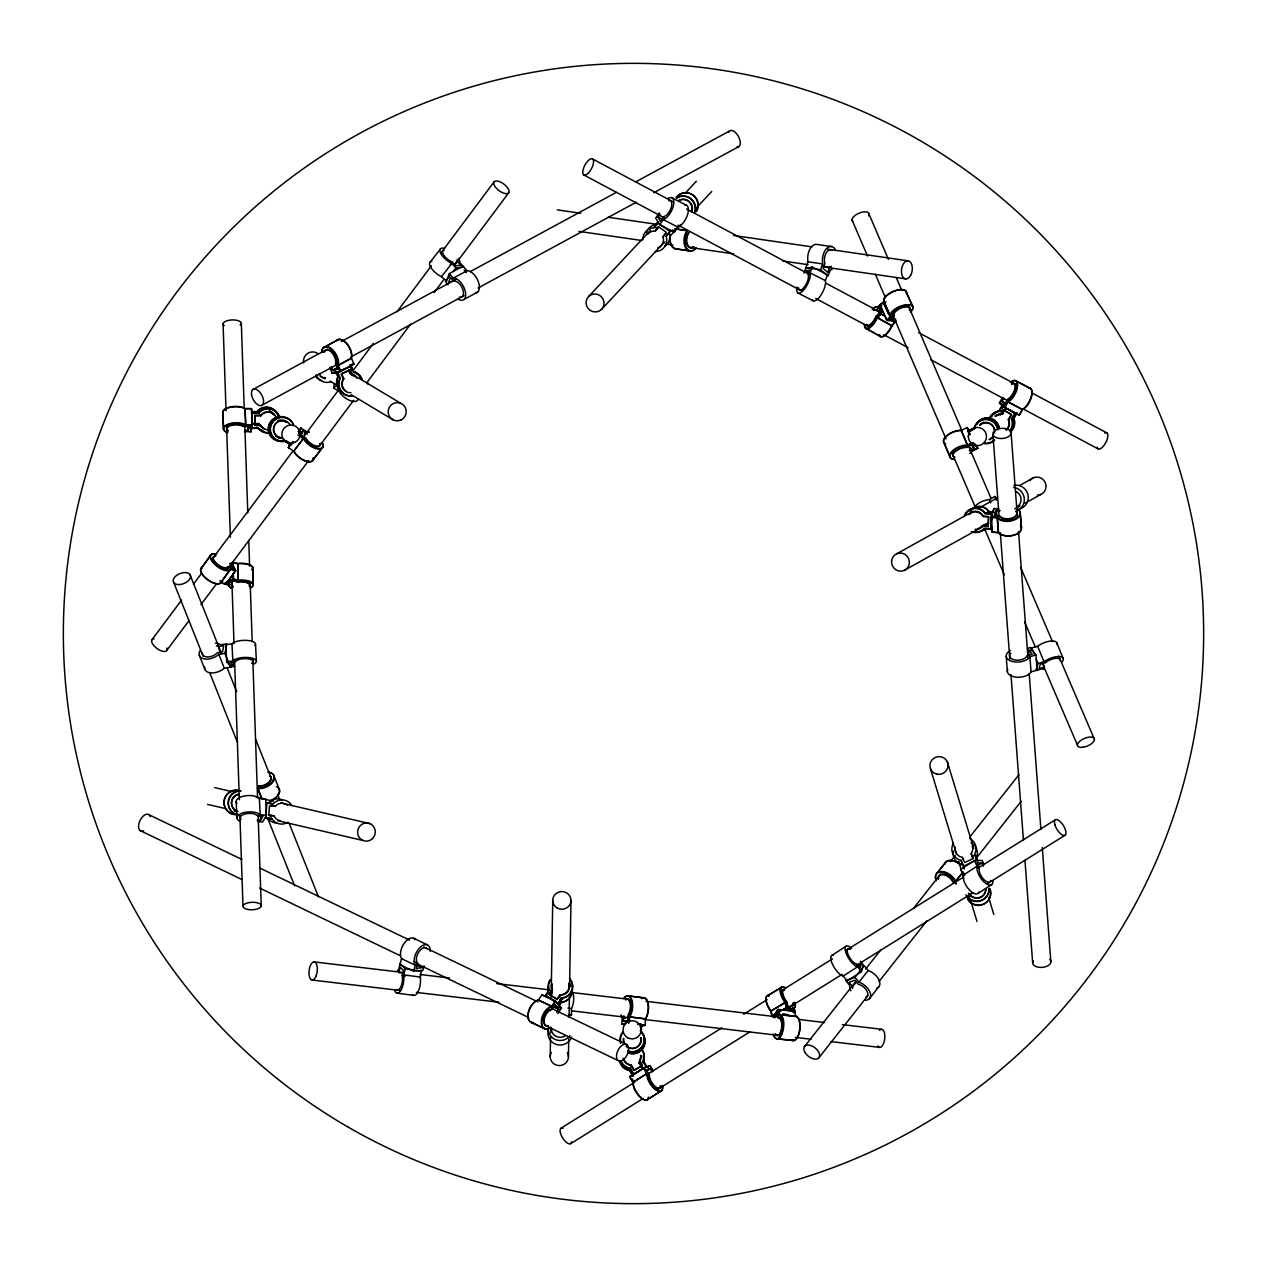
<?xml version="1.0" encoding="UTF-8"?>
<svg xmlns="http://www.w3.org/2000/svg" width="1267" height="1267" viewBox="0 0 1267 1267"><rect width="100%" height="100%" fill="white"/><g stroke="black" fill="none" stroke-linecap="round" stroke-linejoin="round"><path stroke-width="1.5" d="M231.972 581.569L231.972 584.974A8.837 3.278 0 0 0 233.492 586.985M252.133 569.722A12.147 4.514 0 0 0 249.932 565.13A12.147 4.514 0 0 0 237.974 563.704L231.734 562.754L235.583 570.942L225.732 584.103L225.178 582.883L232.859 579.257L232.875 574.553M232.875 568.931L232.875 562.215M250.343 587.936A12.147 4.514 0 0 0 251.024 582.709A12.147 4.514 0 0 0 237.958 580.745L237.974 563.704M252.925 585.386L252.925 568.345M268.271 432.633A12.147 12.084 -60.3 0 1 258.389 427.977L251.943 427.945L251.674 412.678M264.518 428.642A8.837 8.79 -60.3 0 1 260.321 424.936L254.857 424.904L254.952 415.338L260.828 415.37A8.837 8.79 -60.3 0 1 275.24 415.528M268.208 433.061A12.147 12.037 -40.5 0 1 258.357 428.42L251.895 428.389L251.705 412.947M545.222 996.369L548.769 989.986A12.147 11.767 0.9 0 1 550.274 979.534M550.211 1056.726L550.527 1036.929M550.591 1032.969L550.686 1027.046M551.161 997.351L552.729 900.409M551.731 984.016A8.837 8.568 0.9 0 0 552.064 989.369L551.984 993.866A8.837 8.568 0.9 0 1 551.383 991.285M557.844 1004.002L561.392 997.953A12.147 11.767 0.9 0 0 569.596 978.694M559.84 997.018L559.871 994.785A8.837 8.568 0.9 0 0 568.677 983.588M558.668 1006.394L561.313 1002.45L561.392 997.953M568.455 1056.741L568.74 1038.924M569.089 1017.163L569.406 997.382M569.564 987.484L570.974 900.425M879.536 306.899L879.393 313.646L876.146 316.75A8.837 3.611 -62 0 1 871.11 324.542A8.837 3.611 -62 0 1 866.755 324.748M864.506 324.78A12.147 4.957 -62 0 0 869.178 328.232A12.147 4.957 -62 0 0 877.239 317.827L881.072 314.153L881.309 303.557L877.461 307.216A12.147 4.957 -62 0 0 873.929 307.754M879.567 334.868A12.147 4.957 -62 0 0 884.999 335.454A12.147 4.957 -62 0 0 892.031 325.698L895.896 320.725L887.122 320.488L879.963 305.347L881.262 305.395M971.251 531.649A12.147 11.767 60.9 0 0 984.586 528.64L990.921 529.068L992.188 513.769M974.671 532.14A12.147 11.831 72.2 0 0 984.522 528.212L990.842 528.64L992.283 513.436M624.853 1024.56L621.859 1024.195L622.208 1017.702A12.147 5.416 -83.2 0 1 621.337 1015.215M627.07 1021.566L623.443 1021.139L623.855 1015.643M628.685 1023.324L629.129 1016.894A12.147 5.416 -83.2 0 0 631.267 1000.091A12.147 5.416 -83.2 0 0 623.871 998.428A12.147 5.971 -82.9 0 1 631.948 1000.122A12.147 5.971 -82.9 0 1 629.715 1016.91L629.382 1021.74M640.437 1027.521L640.659 1024.306L637.475 1024.1M637.95 1024.148L641.15 1024.37L640.706 1032.637L640.706 1030.8A12.147 12.084 -0.3 0 1 628.194 1051.04M641.181 1032.637L641.609 1026.191L640.659 1024.306M641.15 1025.747L645.141 1025.336L645.441 1018.826A12.147 5.416 -83.2 0 0 647.928 1003.575A12.147 5.416 -83.2 0 0 641.846 998.491M864.537 324.447A12.147 4.514 -60 0 0 868.734 327.662A12.147 4.514 -60 0 0 876.954 317.336L880.803 313.662L881.642 303.415M879.409 335.121A12.147 4.514 -60 0 0 884.493 335.517A12.147 4.514 -60 0 0 891.715 325.857L895.658 320.931L886.647 320.171L880.169 305.078L881.499 305.189M287.942 822.22A12.147 11.767 -76.9 0 1 271.898 818.735L265.627 818.244L266.957 803.262L265.848 802.993M244.61 430.368L248.3 430.368L249.061 425.997L243.185 425.965A8.837 4.023 -2.3 0 0 230.816 425.047A8.837 4.023 -2.3 0 0 228.377 430.796M244.452 431.619L250.961 431.778L252.165 424.904L251.515 408.576L245.054 408.544A12.147 5.527 -2.3 0 0 230.198 406.992A12.147 5.527 -2.3 0 0 223.119 413.501M204.684 666.838A12.147 7.127 -21.7 0 0 211.066 672.888A12.147 7.127 -21.7 0 0 224.322 668.232L230.451 667.202L224.956 653.392L226.73 643.763L220.585 644.792A12.147 7.127 -21.7 0 0 215.327 643.113M230.451 667.202L230.673 666.014M248.126 426.662L248.253 430.384L249.045 426.456L243.153 426.425A8.837 3.611 -2 0 0 230.832 425.585A8.837 3.611 -2 0 0 228.282 430.732M223.15 413.153A12.147 4.957 -2 0 1 230.246 407.309A12.147 4.957 -2 0 1 245.101 408.703L251.563 408.734L252.133 425.49L250.914 431.651L250.755 427.042M545.428 996.4L549.181 990.145A12.147 11.831 12.2 0 1 550.686 979.644M552.174 984.079A8.837 8.616 12.2 0 0 552.46 989.559L551.604 993.534A8.837 8.616 12.3 0 1 551.002 990.857M558.082 1004.24L561.772 998.285A12.147 11.831 12.2 0 0 569.992 978.995M558.256 1006.22L560.917 1002.276L561.772 998.285M415.291 939.623A12.147 6.763 -64.3 0 0 404.331 943.091A12.147 6.763 -64.3 0 0 401.528 958.612L398.582 969.667A12.147 4.878 -82.3 0 0 397.078 971.266M396.745 989.464A8.837 3.548 -82.3 0 0 401.18 986.059A8.837 3.548 -82.3 0 0 402.193 975.574L403.54 970.474L400.277 967.164L398.82 972.66L403.825 973.341M394.686 990.62A12.147 4.878 -82.3 0 0 401.037 990.113A12.147 4.878 -82.3 0 0 403.698 974.846L405.297 968.812L400.166 963.633M401.053 964.52L399.929 964.646L413.66 971.266L415.259 965.232A12.147 6.763 -64.3 0 1 420.343 947.13A12.147 6.763 -64.3 0 1 430.289 951.406M427.122 948.777A8.837 4.925 -64.3 0 0 418.823 951.945A8.837 4.925 -64.3 0 0 417.619 963.253L416.257 968.352L422.164 967.719L417.017 965.248M412.456 994.69A12.147 4.878 -82.3 0 0 418.379 991.047A12.147 4.878 -82.3 0 0 420.359 977.11L421.325 970.443M424.128 965.755L422.94 970.269L413.66 971.266M1030.72 651.206L1031.623 647.912L1037.657 646.281A12.147 4.878 -22.3 0 1 1050.707 641.039A12.147 4.878 -22.3 0 1 1056.821 644.333M1036.058 670.496L1037.99 663.48L1036.248 659.188M833.211 955.27A12.147 4.419 57.1 0 0 832.625 964.567A12.147 4.419 57.1 0 0 843.188 976.081L847.132 980.896L847.37 980.072M847.132 980.896L861.497 971.599L863.413 964.947L860.436 961.352M358.339 399.137A12.147 5.955 37.4 0 1 349.787 400.467A12.147 5.955 37.4 0 1 339.097 391.392L333.68 387.971L334.298 383.695M1020.537 525.235A12.147 7.254 -5.2 0 1 1014.503 535.054A12.147 7.254 -5.2 0 1 998.57 532.631L992.235 532.203L990.905 517.538L993.977 508.542L998.855 508.875M999.774 510.791L996.195 510.553L994.231 516.287L999.996 516.683A8.837 5.274 -5.2 0 0 1011.874 518.646A8.837 5.274 -5.2 0 0 1015.865 511.171M624.473 1060.463A8.837 8.758 19.5 0 0 631.346 1065.04L630.934 1066.196L630.918 1065.309A8.837 8.79 -0.3 0 1 623.142 1058.198M632.787 1076.142L629.588 1070.536L630.396 1068.239A12.147 12.037 19.5 0 1 621.527 1061.952M642.559 1050.074A12.147 12.037 19.5 0 1 643.462 1060.922L646.661 1066.529L629.826 1076.649L633.025 1082.256A12.147 4.957 58 0 0 640.437 1097.079A12.147 4.957 58 0 0 648.371 1097.143M641.767 1067.796L639.059 1063.045L639.867 1060.748A8.837 8.758 19.5 0 0 640.991 1055.395M462.566 267.305L462.978 266.197L449.262 273.624L445.952 282.636L447.98 284.869M803.959 273.038L805.59 268.667L812.305 267.004L827.525 274.796L825.355 280.625A12.147 4.419 -62.9 0 1 820.652 295.512A12.147 4.419 -62.9 0 1 812.305 299.661M806.746 268.382L805.844 267.606L808.013 261.778A12.147 7.127 -81.7 0 1 809.787 249.346A12.147 7.127 -81.7 0 1 817.088 244.452L831.786 246.574M797.101 287.071A12.147 4.419 -62.9 0 0 803.373 290.349A12.147 4.419 -62.9 0 0 810.12 272.833L812.305 267.004M832.292 268.937A12.147 7.127 -81.7 0 1 830.186 270.267L828 276.095L820.541 269.744L822.726 263.916A12.147 7.127 -81.7 0 1 826.258 248.87A12.147 7.127 -81.7 0 1 835.365 249.678M831.374 266.26A8.837 5.195 -81.7 0 1 829.774 267.147L827.779 272.453L823.027 268.414L824.88 263.473A8.837 5.195 -81.7 0 1 826.132 252.988A8.837 5.195 -81.7 0 1 832.435 250.423M1020.458 525.773A12.147 6.763 -4.3 0 1 1014.36 534.912A12.147 6.763 -4.3 0 1 998.444 532.568L992.109 532.14L990.968 516.936L994.104 508.558M999.885 510.696L996.305 510.458L994.31 515.796L1000.075 516.176A8.837 4.925 -4.3 0 0 1011.905 518.076A8.837 4.925 -4.3 0 0 1016.023 511.171M313.234 458.226A12.147 5.416 36.8 0 1 305.79 460.966A12.147 5.416 36.8 0 1 293.833 451.179L288.353 447.663L289.874 444.21M309.18 431.968A12.147 5.971 37.1 0 0 306.424 431.619L300.96 428.072L298.774 433.314L299.424 431.762M307.374 434.074L302.829 430.97L301.134 435.024L306.012 438.287A8.837 3.944 36.8 0 0 314.881 445.715A8.837 3.944 36.8 0 0 320.234 443.45M292.93 441.629L288.48 447.584L289.969 444.004M302.845 431.033L300.707 433.868L302.829 430.97L300.897 435.42L305.775 438.699A8.837 4.339 37.1 0 0 314.596 446.237A8.837 4.339 37.1 0 0 320.218 443.498M257.074 820.113L260.606 820.398L263.029 816.091L257.328 815.647A8.837 4.007 -2.8 0 0 245.655 813.826A8.837 4.007 -2.8 0 0 241.078 819.385M236.897 803.421A12.147 5.511 -2.8 0 1 243.707 796.119A12.147 5.511 -2.8 0 1 259.371 798.4L265.642 798.891L266.45 815.235L262.649 821.998L257.945 821.618M1002.72 397.49L999.457 403.064L1004.335 407.23L1019.111 415.117L1022.374 409.542A12.147 4.957 -62 0 0 1031.005 397.363A12.147 4.957 -62 0 0 1029.501 388.304M1002.862 397.505L999.6 403.096L1004.81 407.546L1019.286 415.148L1022.548 409.574A12.147 5.527 -62.3 0 0 1031.306 397.474A12.147 5.527 -62.3 0 0 1029.216 388.098M1011.604 384.012A8.837 4.023 -62.3 0 1 1015.374 389.001A8.837 4.023 -62.3 0 1 1008.389 399.248L1005.412 404.316L1002.007 401.465L1003.86 398.281M1002.704 407.926L1004.335 405.139L1001.928 405.583L998.681 411.157A12.147 12.037 79.5 0 0 989.733 417.366M990.081 417.635A12.147 12.084 59.7 0 1 999.045 411.411L1003.876 404.902L1002.26 407.705M995.118 416.067A8.837 8.758 79.5 0 1 1000.328 414.357L1003.084 409.637L1011.272 414.515L1008.31 419.599A8.837 8.758 79.5 0 1 1006.03 429.909M1004.335 407.23L1007.582 401.655A12.147 4.957 -62 0 0 1017.037 386.245A12.147 4.957 -62 0 0 1010.607 382.46M995.403 416.384A8.837 8.79 59.7 0 1 1000.708 414.61L1003.464 409.89L1011.715 414.752L1008.754 419.82A8.837 8.79 59.7 0 1 1006.473 430.131M1004.81 407.546L1008.073 401.972A12.147 5.527 -62.3 0 0 1017.559 386.562A12.147 5.527 -62.3 0 0 1010.369 382.396M1000.708 414.61L1004.129 410.54M1000.328 414.357L1002.72 413.913L1005.475 409.193M1010.528 429.64A12.147 12.037 79.5 0 0 1011.541 418.823L1014.804 413.248L1016.609 412.915M1011.003 429.861A12.147 12.084 59.7 0 0 1011.985 419.044L1016.831 412.551L1013.568 418.126A12.147 12.084 59.7 0 1 1010.179 431.746M1010.512 432.015A12.147 12.037 79.5 0 0 1013.933 418.379L1016.372 414.198M773.171 1017.116L777.764 1009.641L794.457 1011.018L793.775 1012.127M775.436 1016.672L777.194 1013.79L778.255 1018.161M969.778 434.755L968.368 431.904L969.524 430.131L975.321 427.296M975.257 445.05L974.228 443.703L977.681 448.233L971.884 451.068A12.147 5.416 -23.2 0 1 970.142 453.174M283.333 417.286A12.147 12.052 -86.7 0 0 268.24 429.386A12.147 12.052 -86.7 0 0 283.998 440.583L289.367 444.179L291.473 444.305L293.247 441.645M289.589 443.783L291.172 444.685L292.962 442.025M533.755 1022.817A12.147 7.254 -65.2 0 1 528.26 1012.681A12.147 7.254 -65.2 0 1 538.317 1000.091L541.975 994.753L555.706 1001.358L561.392 1008.263L557.86 1013.537M552.064 989.369L548.849 994.152L556.878 999.235L559.871 994.785M552.46 989.559L549.245 994.342L557.274 999.536L560.267 995.086A8.837 8.616 12.2 0 0 569.089 983.984M549.704 1028.123A12.147 7.254 -65.2 0 1 541.357 1020.616A12.147 7.254 -65.2 0 1 551.683 1006.267L555.215 1000.993L541.864 994.833M549.53 1028.186A12.147 6.763 -64.3 0 1 541.88 1020.996A12.147 6.763 -64.3 0 1 552.174 1006.632L555.706 1001.358M556.656 1012.206L558.62 1009.086L554.645 1004.509L551.414 1009.308A8.837 5.274 -65.2 0 0 543.781 1018.62A8.837 5.274 -65.2 0 0 548.247 1025.795A8.837 4.925 -64.3 0 1 544.256 1018.921A8.837 4.925 -64.3 0 1 551.826 1009.625L555.041 1004.826L558.652 1009.229L553.505 1006.742L558.62 1009.086M659.252 212.904L655.688 218.082L659.632 224.766L674.202 232.225L677.766 227.046A12.147 5.511 -62.8 0 0 687.569 214.63A12.147 5.511 -62.8 0 0 684.639 205.08M668.723 200.709A8.837 4.007 -62.8 0 1 671.257 207.455A8.837 4.007 -62.8 0 1 663.845 216.657L660.598 221.377L658.08 217.116L660.091 214.186M642.844 239.875A12.147 11.767 43.1 0 1 653.883 227.727L657.985 221.963M647.912 234.126A8.837 8.552 43.1 0 1 655.324 231.006L658.333 226.619L666.189 232.13L662.942 236.834A8.837 8.552 43.1 0 1 657.684 247.936M659.632 224.766L663.195 219.587A12.147 5.511 -62.8 0 0 673.474 205.444A12.147 5.511 -62.8 0 0 667.899 198.523M655.182 251.595A12.147 11.767 43.1 0 0 666.189 236.359L670.544 230.356M666.189 236.359L671.082 230.451M200.851 569.105L210.385 555.342M226.08 569.295L227.997 566.539L232.304 567.806L229.897 563.34M202.166 567.363A12.147 5.416 36.8 0 0 206.569 578.987A12.147 5.416 36.8 0 0 220.648 582.598L226.08 584.135L235.614 570.356L230.515 568.867L220.996 582.63A12.147 4.973 34.7 0 1 206.949 578.987A12.147 4.973 34.7 0 1 202.039 568.044M793.823 1012.428L794.599 1011.335L778.286 1009.403L773.108 1016.815L770.811 1010.939A12.147 4.514 60 0 1 766.06 999.869A12.147 4.514 60 0 1 768.942 995.656M774.58 1017.813L777.574 1013.537L778.635 1017.892A8.837 3.944 -83.2 0 1 781.897 1028.741A8.837 3.944 -83.2 0 1 775.341 1033.888M298.252 431.699L300.96 428.072M200.899 568.519L210.734 555.358M151.992 639.692L181.593 600.083M193.423 584.245L201.706 573.143M212.365 558.89L292.867 451.163M302.338 438.493L339.033 389.381M353.24 370.376L373.353 343.452M397.03 311.761L431.366 265.817M440.837 253.147L494.098 181.862M313.408 457.894A12.147 5.971 37.1 0 1 305.569 461.156A12.147 5.971 37.1 0 1 293.706 451.258L303.668 438.018A12.147 5.416 36.8 0 0 317.13 448.265A12.147 5.416 36.8 0 0 322.293 442.69A12.147 5.971 37.1 0 1 316.766 448.835A12.147 5.971 37.1 0 1 303.351 438.509L297.998 434.914M226.064 569.627L228.028 566.998L232.352 568.25L230.119 563.53M166.611 650.605L189.1 620.513M200.93 604.66L216.324 584.071M226.983 569.817L308.657 460.507M319.316 446.253L353.651 400.309M366.67 382.887L410.46 324.273M434.138 292.582L443.608 279.912M454.267 265.658L508.716 192.79A9.122 4.07 36.8 0 0 499.863 181.767A9.122 4.07 36.8 0 0 495.65 187.421A9.122 4.07 36.8 0 0 508.716 192.79M220.648 582.598L230.483 569.437L235.583 570.942M313.044 460.032L322.879 446.871M298.41 431.524L301.071 428.024L299.566 432.19M288.353 447.663L292.709 441.898M304.27 434.454L306.424 431.619M293.706 451.258L303.351 438.509M313.123 459.842L322.784 447.093M333.68 387.971L336.737 385.152L330.244 381.114M430.321 261.873L440.678 248.649M450.181 264.629L452.256 261.984A8.837 3.563 38.1 0 1 443.941 255.443A8.837 3.563 38.1 0 1 444.131 250.407M446.522 281.068L441.47 276.681L451.828 263.457A12.147 4.894 38.1 0 1 440.552 253.099A12.147 4.894 38.1 0 1 444.59 248.284M454.029 265.167L457.134 261.192A8.837 3.563 38.1 0 0 456.975 259.735M445.541 281.163L449.611 275.953M453.048 271.581L455.898 267.939L463.96 267.163M936.772 873.517L945.974 861.861M850.917 990.842A12.147 7.127 38.3 0 1 849.729 985.441L845.77 980.642L855.003 977.364L864.205 965.692L868.164 970.506A12.147 7.127 38.3 0 1 878.839 979.644A12.147 7.127 38.3 0 1 876.78 988.197M804.45 1046.621L855.938 981.355M865.741 968.922L880.454 950.266M913.555 908.312L940.526 874.119M950.329 861.687L955.239 855.478M969.952 836.838L1018.985 774.675M852.596 988.482A8.837 5.195 38.3 0 1 852.628 986.645L856.08 982.273M864.965 1000.233A12.147 7.127 38.3 0 0 870.207 992.742A12.147 7.127 38.3 0 0 858.963 982.163L868.164 970.506M962.223 872.995L955.318 881.753A12.147 7.127 38.3 0 0 941.476 872.092A12.147 7.127 38.3 0 0 936.297 880.628M819.036 1057.565L868.053 995.419M879.076 981.45L926.858 920.856M975.875 858.725L1021.218 801.251M869.431 998.681L878.633 987.009M936.962 873.106L945.99 862.019M962.382 872.884L955.619 881.214A12.147 7.618 39.1 0 0 941.824 871.49A12.147 7.618 39.1 0 0 936.218 880.565M588.712 296.415L650.605 230.198M654.643 225.874L658.666 221.567M685.574 192.774L696.343 181.26M653.883 227.727L656.987 224.402A12.147 11.767 43.1 0 0 646.328 232.922M655.324 231.006L658.428 227.68A8.837 8.552 43.1 0 0 655.673 227.87M662.942 236.834L666.046 233.524M601.429 309.496A9.122 8.837 43.1 0 0 597.406 294.372A9.122 8.837 43.1 0 0 586.383 304.999A9.122 8.837 43.1 0 0 601.429 309.496L664.668 241.839M670.037 236.074L680.807 224.56M696.945 207.297L711.753 191.46M906.443 293.025A12.147 5.416 -23.2 0 0 894.169 291.014A12.147 5.416 -23.2 0 0 884.002 301.403L877.809 307.073A12.147 4.514 -60 0 0 872.234 309.496M873.454 310.447A8.837 3.611 -62 0 1 876.051 310.241L879.789 306.693L879.25 313.234L875.988 316.338A8.837 3.278 -60 0 1 870.793 324.004A8.837 3.278 -60 0 1 866.676 324.4M886.013 301.704L883.843 303.763L891.002 318.904L894.375 318.999M886.647 320.171L890.479 316.497A12.147 5.416 -23.2 0 1 904.068 305.109A12.147 5.416 -23.2 0 1 910.561 312.141M887.122 320.488L890.954 316.829A12.147 4.973 -25.3 0 1 904.511 305.347A12.147 4.973 -25.3 0 1 910.656 311.634M891.002 318.904L894.249 315.8A8.837 3.627 -25.3 0 1 902.025 307.612A8.837 3.627 -25.3 0 1 909.5 310.13M831.738 955.508L846.087 946.211M858.139 965.929L861.322 963.854L860.103 968.083L856.761 964.029A8.837 3.215 57.1 0 1 848.257 954.985A8.837 3.215 57.1 0 1 850.315 949.347M843.188 976.081L857.537 966.784L861.497 971.599M984.19 864.68L982.163 860.42L974.402 860.499L960.655 869.384L963.363 875.054A12.147 5.511 57.2 0 0 969.223 889.767A12.147 5.511 57.2 0 0 978.948 892M977.221 865.947L981.814 862.985L983.335 866.185M963.363 875.054L977.11 866.185L974.402 860.499M977.886 893.488L991.633 884.619M648.166 1098.901A12.147 5.527 57.7 0 1 638.996 1096.018A12.147 5.527 57.7 0 1 632.914 1082.382L629.699 1076.776L643.525 1068.049L650.082 1065.642L653.281 1071.264M647.548 1067.257L650.082 1065.642M660.503 1085.819A8.837 3.611 58 0 1 654.77 1086.183A8.837 3.611 58 0 1 649.337 1075.081L646.423 1069.982L650.224 1068.683L645.584 1071.565L650.224 1068.683L652.03 1071.85M632.914 1082.382L646.724 1073.656L643.525 1068.049M646.883 1099.93L660.709 1091.204M629.826 1076.649L644.032 1067.78L649.987 1065.753L653.202 1071.359M647.389 1067.384L649.987 1065.753M767.359 996.005L781.581 987.136M633.025 1082.256L647.231 1073.387L644.032 1067.78M560.98 1128.232L634.719 1082.224M648.134 1073.862L721.873 1027.854M743.666 1014.265L767.121 999.615M780.535 991.253L832.482 958.85M845.897 950.472L963.205 877.287M978.298 867.879L1055.379 819.781M795.391 1004.588A12.147 4.957 58 0 1 794.092 1007.914L795.343 1013.077L786.269 1007.582L772.062 1016.451L770.795 1011.288L785.017 1002.419A12.147 4.957 58 0 1 780.029 990.224A12.147 4.957 58 0 1 785.366 987.927M787.916 1007.851L792.176 1005.19A8.837 3.611 58 0 0 793.3 1002.846M570.641 1143.705L642.702 1098.742M657.795 1089.335L749.969 1031.829M788.517 1007.788L842.143 974.323M855.542 965.961L972.866 892.76M987.943 883.352L1065.04 835.254M646.693 1099.994L660.915 1091.125M974.386 507.133A12.147 5.939 -22.3 0 1 989.353 499.657L994.769 496.474L997.097 498.232M999.045 411.411L1000.629 410.492A12.147 12.084 59.7 0 0 991.665 416.716M969.588 434.312L968.178 431.445L969.762 430.527M1008.754 419.82L1009.546 419.361L1008.31 419.599M1011.985 419.044L1013.568 418.126M767.359 995.656L782.119 987.151M770.811 1010.939L785.588 1002.419A12.147 4.514 60 0 1 780.757 990.145A12.147 4.514 60 0 1 785.619 988.117M772.078 1016.102L777.89 1012.745M782.768 1009.926L786.839 1007.582L795.296 1013.442M787.805 1008.057L792.239 1005.491A8.837 3.278 60 0 0 793.221 1003.163M629.699 1076.776L646.265 1066.719L643.066 1061.112A12.147 12.084 -0.3 0 0 642.163 1050.232M323.433 347.776L336.626 340.459A12.147 6.921 61 0 1 347.142 343.88A12.147 6.921 61 0 1 351.418 358.086L353.984 364.072L340.285 371.5L332.302 373.274L334.821 371.896L332.287 373.353L329.689 367.382M351.007 364.706L354.031 363.962L340.839 371.279L338.226 365.403L351.418 358.086A12.147 6.414 61.5 0 0 346.984 344.054A12.147 6.414 61.5 0 0 337.006 340.332M337.798 367.557L332.857 370.297L331.273 366.955M896.846 553.727L972.945 511.409M979.866 507.56L997.161 497.947M1019.65 485.451L1033.492 477.754M964.393 516.239A12.147 11.767 60.9 0 1 985.172 513.721L989.099 511.535L993.851 511.868M975.147 529.289A8.837 8.568 60.9 0 0 982.416 526.09L986.344 523.904A8.837 8.568 60.9 0 1 984.411 525.726M904.1 570.467L988.846 523.334M1014.788 508.922L1019.983 506.024M1025.177 503.142L1040.745 494.494M990.921 529.068L991.903 528.513M251.848 569.722A12.147 4.957 -2 0 0 249.631 564.718A12.147 4.957 -2 0 0 237.673 563.514L231.433 562.643L235.614 570.356M250.628 587.809A12.147 4.957 -2 0 0 251.294 582.028A12.147 4.957 -2 0 0 238.244 580.254L233.144 578.766L225.463 582.978L226.08 584.135M227.632 583.723L233.556 580.476L237.863 581.727A8.837 3.611 -2 0 1 247.144 582.202A8.837 3.611 -2 0 1 249.488 585.877M323.291 347.76L338.685 339.429M449.262 273.624L453.333 278.106L467.048 270.679A12.147 6.414 61.5 0 1 478.087 281.021A12.147 6.414 61.5 0 1 475.996 292.82M455.154 279.484L448.312 283.206L450.418 277.473L453.871 281.258A8.837 4.656 61.5 0 1 462.803 289.351A8.837 4.656 61.5 0 1 459.414 297.08M252.703 389.603L327.519 349.027M341.441 341.488L456.263 279.215M470.184 271.661L616.332 192.394M635.48 182.02L729.428 131.071M262.301 405.028L337.117 364.453M351.038 356.898L464.134 295.559M478.055 288.021L636.382 202.15M653.788 192.711L739.041 146.481M340.285 371.5L337.671 365.625L351.387 358.181M337.893 367.478L332.746 370.265L331.384 366.971M464.118 299.408L477.817 291.964M945.42 443.783A12.147 5.416 -23.2 0 1 946.782 435.959A12.147 5.416 -23.2 0 1 961.225 430.495L967.022 427.502L969.382 430.748M968.178 431.445L975.558 427.676L973.975 428.61A12.147 12.084 59.7 0 1 997.747 429.323M968.368 431.904L974.149 429.054A12.147 12.052 33.3 0 1 997.968 429.735M954.336 459.478A12.147 5.971 -22.9 0 1 951.786 451.527A12.147 5.971 -22.9 0 1 967.434 445.081L971.789 442.959M954.352 459.383A12.147 5.416 -23.2 0 1 952.103 452.145A12.147 5.416 -23.2 0 1 967.719 445.588L973.499 442.753M969.271 450.783L974.228 448.391L972.787 445.034L974.165 448.375L971.567 444.907L966.293 447.489A8.837 3.944 -23.2 0 0 955.445 451.464A8.837 3.944 -23.2 0 0 954.732 457.229M970.189 453.396A12.147 5.971 -22.9 0 0 971.868 451.179L977.665 448.344L976.524 445.636M964.124 867.151L963.791 866.058L977.427 859.707L974.719 854.037A12.147 11.767 -16.9 0 0 969.714 838.406M337.26 372.15L351.323 366.163L353.936 372.039A12.147 11.989 -59.1 0 1 362.061 379.071M336.943 372.245L350.943 366.401L353.541 372.276A12.147 12.037 -40.5 0 1 361.713 379.324M568.851 1016.023L571.528 1014.883L571.48 1008.595A12.147 5.939 -82.3 0 0 572.494 991.903M650.193 1068.651L646.012 1070.172L648.926 1075.287A8.837 4.023 57.7 0 0 654.31 1086.468A8.837 4.023 57.7 0 0 660.519 1085.692M863.08 966.103L864.205 965.692M964.456 515.764A12.147 11.831 72.2 0 1 985.283 513.23L989.163 511.979L993.914 512.296M977.776 528.64A8.837 8.616 72.2 0 0 982.368 525.647L986.249 524.411A8.837 8.616 72.2 0 1 984.237 526.264M990.842 528.64L991.823 528.323M1027.426 648.292L1030.435 647.469L1035.931 655.007L1037.071 670.211L1036.39 669.277M1010.433 650.525A12.147 6.763 -4.3 0 0 1011.684 661.279A12.147 6.763 -4.3 0 0 1029.897 656.639L1035.931 655.007M1037.99 663.48L1044.024 661.833A12.147 4.878 -22.3 0 1 1058.563 656.512A12.147 4.878 -22.3 0 1 1062.189 661.754M1007.708 669.419A12.147 6.763 -4.3 0 0 1016.197 677.164A12.147 6.763 -4.3 0 0 1031.053 671.843L1042.092 668.865A12.147 4.878 -22.3 0 0 1044.23 669.356M826.702 274.987L827.525 274.796M332.287 373.353L340.839 371.279M349.755 365.007L353.984 364.072M1011.541 418.823L1013.933 418.379M234.569 666.363L231.497 666.885L226.714 661.897L225.827 644.824L231.972 643.794A12.147 4.419 -2.9 0 1 247.223 640.421A12.147 4.419 -2.9 0 1 254.984 645.568M200.154 650.589A12.147 7.127 -21.7 0 0 204.035 658.872A12.147 7.127 -21.7 0 0 218.811 654.421L224.956 653.392M226.714 661.897L232.843 660.883A12.147 4.419 -2.9 0 1 249.852 657.684A12.147 4.419 -2.9 0 1 254.176 663.956M623.443 1021.139L627.783 1020.568L628.194 1014.724A8.837 3.944 -83.2 0 0 630.174 1003.321A8.837 3.944 -83.2 0 0 625.534 999.821A8.837 4.339 -82.9 0 1 630.76 1003.306A8.837 4.339 -82.9 0 1 628.67 1014.724L628.258 1020.584L623.491 1021.091L627.007 1021.535M621.859 1024.195L625.66 1023.356M641.387 1025.732L644.998 1025.256L640.896 1024.781M981.814 862.985L976.857 863.033L979.328 868.196A8.837 4.007 57.2 0 0 983.588 879.219A8.837 4.007 57.2 0 0 990.699 880.407M252.133 411.569L256.979 411.601A12.147 12.037 -40.5 0 1 277.948 415.528M252.101 412.013L256.948 412.028A12.147 12.084 -60.3 0 1 276.254 412.567M252.07 412.915L258.531 412.947A12.147 12.084 -60.3 0 1 279.516 416.891M252.101 413.406L258.563 413.438A12.147 12.037 -40.5 0 1 279.532 417.381M275.319 416.099A8.837 8.758 -40.5 0 0 260.844 415.861L254.968 415.829L254.841 425.364L260.305 425.395A8.837 8.758 -40.5 0 0 267.163 429.735M253.257 423.511L258.721 423.542L260.305 425.395M260.321 424.936L253.273 424.002L254.857 424.904M227.601 432.665A12.147 5.527 -2.3 0 1 227.617 424.35A12.147 5.527 -2.3 0 1 245.703 424.873L252.165 424.904M227.537 432.443A12.147 4.957 -2 0 1 227.601 424.968A12.147 4.957 -2 0 1 245.671 425.459L252.133 425.49M283.998 440.583L286.12 440.71L291.473 444.305M985.283 513.23L991.602 513.658M985.172 513.721L991.507 514.149M990.968 516.936L997.303 517.364A12.147 6.763 -4.3 0 0 1014.883 519.09A12.147 6.763 -4.3 0 0 1017.29 508.875M990.905 517.538L997.224 517.965A12.147 7.254 -5.2 0 0 1014.819 519.739A12.147 7.254 -5.2 0 0 1017.163 508.748M982.368 525.647L988.133 526.043L988.608 516.493L983.255 516.128A8.837 8.616 72.2 0 0 969.239 514.038M982.416 526.09L988.165 526.486L988.545 516.984L983.192 516.619A8.837 8.568 60.9 0 0 969.097 514.608M265.658 802.486L273.229 803.753A12.147 11.767 -76.9 0 1 291.917 805.685M266.957 803.262L273.229 803.753M287.498 805.337A8.837 8.552 -76.9 0 0 275.272 806.335L269.554 805.875L268.715 815.425L274.02 815.853A8.837 8.552 -76.9 0 0 280.435 820.699M239.59 821.19A12.147 5.511 -2.8 0 1 242.821 812.907A12.147 5.511 -2.8 0 1 260.194 814.729L266.45 815.235M782.768 1014.249L788.327 1014.709M777.764 1009.641L779.015 1014.804L795.708 1016.182A12.147 4.973 -85.3 0 1 799.572 1030.166A12.147 4.973 -85.3 0 1 792.54 1039.874M777.368 1039.019L794.061 1040.381M895.785 319.157L890.574 318.714L893.837 315.61A8.837 3.944 -23.2 0 1 901.581 307.374A8.837 3.944 -23.2 0 1 909.326 310.478M627.181 995.814L643.493 997.763M783.006 1014.17L788.454 1014.819M778.286 1009.403L779.538 1014.55L795.85 1016.498A12.147 5.416 -83.2 0 1 799.762 1030.483A12.147 5.416 -83.2 0 1 791.891 1040.112M314.01 961.906L404.331 972.628M420.042 974.497L449.5 977.997M496.632 983.588L547.692 989.654M571.259 992.441L628.21 999.204M645.885 1001.31L781.391 1017.385M799.065 1019.492L824.595 1022.517M842.27 1024.607L881.547 1029.279M629.129 1016.894L645.441 1018.826M312.284 980.056L400.657 990.541M416.368 992.409L498.85 1002.197M571.512 1010.828L628.464 1017.575M644.174 1019.444L779.68 1035.535M795.375 1037.388L811.086 1039.257M830.724 1041.585L879.821 1047.413M777.209 1038.702L793.538 1040.635M627.418 995.799L643.288 997.778M629.715 1016.91L645.568 1018.89A12.147 5.971 -82.9 0 0 648.213 1003.654A12.147 5.971 -82.9 0 0 641.466 998.507M625.724 1018.145L622.208 1017.702A12.147 5.971 -82.9 0 1 621.131 1015.12M641.15 1024.829L645.141 1025.336M624.679 1024.496L621.764 1024.132L626.12 1023.356M405.297 968.812L421.959 971.076M403.698 974.846L420.359 977.11M402.193 975.574L405.519 976.033M567.964 1008.12L571.48 1008.595M568.883 1014.519L571.528 1014.883M397.157 993.154L413.818 995.419M557.29 209.863L580.777 213.268M608.192 217.259L657.13 224.37M733.498 235.456L811.814 246.843M827.478 249.124L907.742 260.78M674.709 228.804L687.585 230.673A12.147 7.127 -81.7 0 0 686.144 247.477A12.147 7.127 -81.7 0 0 696.121 247.698M808.013 261.778L822.726 263.916M822.41 266.086L829.774 267.147M578.908 231.37L641.593 240.477M665.096 243.898L672.935 245.038M688.599 247.303L733.656 253.859M782.626 260.97L808.093 264.676M823.756 266.957L906.032 278.898M805.844 267.606L820.541 269.744M689.723 250.85L675.026 248.712L689.28 250.898M674.614 228.694L686.967 230.689A12.147 7.618 -80.9 0 0 685.431 247.493A12.147 7.618 -80.9 0 0 696.106 247.809M214.551 787.583L231.608 791.542M256.251 797.26L273.308 801.203M280.878 802.977L369.948 823.629M270.837 805.305L275.272 806.335M274.02 815.853L269.586 814.824A8.837 8.552 -76.9 0 0 271.122 817.104M271.898 818.735L267.464 817.706A12.147 11.767 -76.9 0 0 276.681 823.059M207.55 804.402L226.508 808.805M234.078 810.563L237.879 811.45M266.292 818.039L270.093 818.925M277.663 820.683L362.948 840.464M232.859 579.257L237.958 580.745M219.904 580.729L222.77 581.569M232.558 586.178A8.837 3.611 -2 0 1 232.273 585.085L227.331 583.612L233.271 580.809L237.578 582.076A8.837 3.278 0 0 1 246.827 582.741A8.837 3.278 0 0 1 249.219 586.13M223.562 583.644L228.947 585.37A12.147 4.957 -2 0 0 231.18 588.157M559.032 1007.043L561.487 1008.168L555.215 1000.993M538.317 1000.091L551.683 1006.267M531.427 1022.548L544.794 1028.725M558.874 1007.043L561.392 1008.263M413.612 938.245L427.359 944.865M552.174 1006.632L538.443 1000.011A12.147 6.763 -64.3 0 0 528.45 1012.634A12.147 6.763 -64.3 0 0 533.312 1022.469M149.126 814.808L241.87 859.422M259.703 868.006L409.494 940.098M423.764 946.956L537.889 1001.88M552.159 1008.738L627.054 1044.784M414.182 961.59L417.619 963.253M140.099 830.534L241.744 879.441M259.577 888.024L400.451 955.809M416.495 963.538L528.846 1017.607M544.905 1025.32L618.011 1060.511M401.528 958.612L415.259 965.232M531.111 1022.263L544.858 1028.883M671.906 197.779L686.461 205.254M810.12 272.833L825.355 280.625M809.075 272.753L805.685 271.011L809.961 269.966L808.108 274.891A8.837 3.215 -62.9 0 1 804.529 286.77A8.837 3.215 -62.9 0 1 798.622 287.815M663.195 219.587L677.766 227.046M658.08 217.116L662.942 219.603M798.02 293.041L813.256 300.817M1016.277 381.082L1030.752 388.7M1008.073 401.972L1022.548 409.574M1002.007 401.465L1005.222 403.159M1003.448 405.155L999.457 403.064L1003.67 405.25M1016.102 380.939L1030.895 388.826M592.449 158.898L672.65 201.611M686.603 209.039L810.389 274.971M826.084 283.333L880.137 312.11M918.496 332.54L1016.118 384.55M1031.813 392.913L1106.788 432.839M876.051 310.241L880.486 312.601M881.072 314.153L885.142 316.322M890.036 318.92L895.864 322.04M876.146 316.75L879.108 318.334M877.239 317.827L892.031 325.698M583.881 175.004L664.082 217.718M678.019 225.146L801.821 291.077M815.758 298.505L868.069 326.363M883.764 334.726L908.17 347.712M930.833 359.796L1007.55 400.657M1023.245 409.003L1098.204 448.946M1007.582 401.655L1022.374 409.542M865.725 328.438L880.502 336.325M1005.301 403.175L1002.023 401.417L1005.032 404.062L1007.994 398.994A8.837 3.611 -62 0 0 1014.899 388.747A8.837 3.611 -62 0 0 1011.715 383.949M256.948 412.028L258.531 412.947M260.828 415.37L260.036 414.911L260.844 415.861M286.96 418.332A12.147 12.084 -60.3 0 0 268.556 427.185A12.147 12.084 -60.3 0 0 284.22 440.172L285.819 441.09A12.147 12.084 -60.3 0 1 270.71 433.567A12.147 12.084 -60.3 0 1 277.916 418.205A12.147 12.084 -60.3 0 1 293.374 424.968M879.235 311.745L876.289 310.035A8.837 3.278 -60 0 0 873.787 310.352M880.803 313.662L884.857 316.006M889.735 318.825L895.547 322.198M875.988 316.338L878.95 318.033M876.954 317.336L891.715 325.857M865.456 327.963L880.217 336.499M956.49 883.511L953.164 881.547A8.837 5.543 39.1 0 0 944.073 874.23A8.837 5.543 39.1 0 0 938.404 878.997M956.268 883.97L952.927 882.006A8.837 5.195 38.3 0 0 943.804 874.784A8.837 5.195 38.3 0 0 938.372 879.124M1002.292 405.836L1015.247 413.47M1001.928 405.583L1014.804 413.248M358.418 377.946L400.752 403.302M348.663 370.138L350.246 373.702L352.685 375.159A8.837 8.726 -59.1 0 1 357.437 377.835M346.081 391.17A8.837 8.726 -59.1 0 1 343.832 378.754L342.613 378.025L343.373 378.928A8.837 8.758 -40.4 0 0 350.975 392.77M335.898 372.403L337.861 376.822L340.3 378.279A12.147 11.989 -59.1 0 0 352.369 395.795M351.307 394.75L393.641 420.106M793.332 1009.878L787.551 1006.378L786.49 1002.007A8.837 3.611 58 0 1 782.262 993.756A8.837 3.611 58 0 1 784.273 989.875M347.649 370.898L350.706 372.831M545.238 995.244L557.86 1003.211M545.634 995.403L558.24 1003.559M299.645 435.325L303.668 438.018M284.22 440.172L291.172 444.685M657.446 222.549L669.752 231.196M467.048 270.679L459.889 262.681A12.147 4.894 38.1 0 0 458.29 258.278M457.134 261.192L460.84 265.278L455.708 265.769L452.256 261.984M464.134 270.029L466.43 272.563M451.828 263.457L455.898 267.939M256.979 411.601L258.563 413.438M349.122 369.964L352.289 375.38A8.837 8.758 -40.4 0 1 357.12 378.136M336.293 372.181L339.825 378.437A12.147 12.037 -40.5 0 0 351.925 395.985M855.003 977.364L858.963 982.163M852.628 986.645L849.033 982.273L854.908 980.183L858.266 984.253A8.837 5.195 38.3 0 1 866.723 990.572A8.837 5.195 38.3 0 1 865.789 997.319M969.239 430.558L967.022 427.66L969.952 434.486M977.665 448.344L974.006 443.307M974.165 448.375L971.346 444.495L966.072 447.077A8.837 4.339 -22.9 0 0 955.128 450.957A8.837 4.339 -22.9 0 0 954.684 457.181M672.793 229.865L674.202 232.225M639.867 1060.748L642.575 1065.499L634.26 1070.156L631.346 1065.04M640.579 1055.474A8.837 8.79 -0.3 0 1 639.471 1060.954L642.179 1065.705L633.833 1070.409L630.918 1065.309M639.471 1060.954L642.179 1067.543M630.396 1068.239L633.595 1073.846M621.099 1062.253A12.147 12.084 -0.3 0 0 629.968 1068.509L633.183 1074.115M619.88 1060.59A12.147 12.084 -0.3 0 0 629.984 1070.346L633.183 1075.952M632.217 1078.851L634.133 1082.319M971.045 842.761A12.147 11.767 -16.9 0 1 976.049 858.377L977.395 861.227M972.153 845.659A8.837 8.552 -16.9 0 1 971.156 853.641L973.452 858.456L964.757 862.494L962.302 857.331A8.837 8.552 -16.9 0 1 955.318 847.227M953.402 843.22A12.147 11.767 -16.9 0 0 961.083 860.372L963.791 866.058M953.402 851.044A12.147 11.767 -16.9 0 0 962.413 864.727L964.44 868.988M963.126 871.918L964.757 875.354M905.588 291.014L912.747 306.139M890.954 316.829L883.812 301.689A12.147 4.973 -25.3 0 1 893.979 291.347A12.147 4.973 -25.3 0 1 905.905 292.566M350.009 366.02L351.973 370.423M352.685 375.159L350.31 369.806L341.615 373.781L343.832 378.754M352.289 375.38L349.914 370.027L341.171 373.955L343.373 378.928M337.687 372.403L340.3 378.279M337.212 372.561L339.825 378.437M976.493 445.461L977.681 448.233M906.079 291.347L912.557 306.44M970.443 447.71L971.884 451.068M869.051 214.171L888.484 259.45M896.26 277.552L901.692 290.238M908.692 306.535L962.334 431.493M968.542 445.984L991.095 498.501M1020.632 567.315L1052.497 641.577M1058.721 656.068L1094.482 739.374M961.225 430.495L967.719 445.588M851.978 219.84L867.531 256.061M875.307 274.163L885.411 297.713M892.396 314.01L946.037 438.968M952.261 453.459L975.574 507.782M984.902 529.527L1004.335 574.79M1024.544 621.875L1035.44 647.231M1042.424 663.528L1077.409 745.028M884.002 301.403L890.479 316.497M943.947 442.706L950.44 457.815M884.097 303.605L888.42 313.678M967.022 427.502L969.825 434.169M970.49 447.9L971.868 451.179M967.434 445.081L961.225 430.352A12.147 5.971 -22.9 0 0 946.718 435.674A12.147 5.971 -22.9 0 0 945.625 444.083M944.089 442.88L950.298 457.609M994.769 496.474L996.29 500.196M989.353 499.657L990.699 502.951M1056.773 642.797L1063.14 658.365M1037.657 646.281L1044.024 661.833M1043.279 664.051L1044.562 667.155L1039.083 668.643L1040.302 664.161L1045.402 662.784A8.837 3.548 -22.3 0 1 1054.983 658.412A8.837 3.548 -22.3 0 1 1060.146 660.55M1031.623 647.912L1034.141 654.041M274.005 776.133L279.5 789.927M189.907 574.426L221.313 653.186M227.157 667.852L236.66 691.655M255.649 739.279L271.724 779.585M277.552 794.235L279.754 799.73M289.24 823.534L318.46 896.798M218.795 648.419L220.854 653.598M218.811 654.421L224.322 668.232M261.731 798.432L257.597 788.074A12.147 7.127 -21.7 0 0 272.88 780.931A12.147 7.127 -21.7 0 0 268.081 772.157M173.832 582.709L203.116 656.211M209.704 672.745L237.531 742.589M267.543 817.928L294.641 885.918M199.283 655.245L204.779 669.039M261.746 798.622L257.914 788.597A12.147 7.618 -20.9 0 0 273.229 781.533A12.147 7.618 -20.9 0 0 268.176 772.126M947.383 761.958L973.753 848.557M976.049 856.096L977.76 861.734M988.656 897.511L993.819 914.457M975.162 855.478L976.049 858.377M971.156 853.641L972.486 857.997A8.837 8.552 -16.9 0 0 973.705 855.51M962.302 857.331L962.952 859.501M961.083 860.372L962.413 864.727M930.564 769.037L956.363 853.752M958.66 861.275L963.823 878.221M968.416 893.283L969.556 897.052M970.696 900.821L977.015 921.521M795.85 1016.498L794.045 1008.294A12.147 4.514 60 0 0 794.726 1002.245M792.176 1005.19L793.38 1010.195L787.995 1006.457L786.934 1002.086A8.837 3.278 60 0 1 782.879 993.756A8.837 3.278 60 0 1 784.606 989.986M785.588 1002.419L786.839 1007.582M785.017 1002.419L786.269 1007.582M1020.125 512.723L1021.471 527.373M997.224 517.965L998.57 532.631M996.195 510.553L996.701 516.049L996.305 510.458M1020.236 512.581L1021.376 527.785M1029.897 656.639L1031.053 671.843M1029.042 655.118L1028.614 649.401L1032.114 654.215L1027.014 655.593A8.837 4.925 -4.3 0 1 1015.231 660.044A8.837 4.925 -4.3 0 1 1010.828 653.059M1011.082 432.95A9.122 5.084 -4.3 0 1 997.43 438.065A9.122 5.084 -4.3 0 1 997.43 429.26A9.122 5.084 -4.3 0 1 1011.082 432.95L1017.322 515.843M1018.51 531.633L1028.012 657.921M1029.2 673.711L1040.92 829.616M1042.266 847.37L1050.866 961.827M992.869 433.9L999.109 516.778M1000.297 532.568L1009.799 658.872M1010.987 674.662L1023.451 840.417M1024.94 860.15L1032.668 962.777M997.303 517.364L998.444 532.568M1006.22 656.338L1007.36 671.558M255.506 644.174L256.393 661.247M233.191 659.933L233.492 665.618L230.436 662.451L235.63 661.58A8.837 3.215 -2.9 0 1 247.714 658.745A8.837 3.215 -2.9 0 1 251.563 663.338M231.972 643.794L232.843 660.883M231.354 664.082L231.497 666.885M260.337 814.95L260.606 820.398M259.371 798.4L260.194 814.729M236.153 801.758L236.961 818.102M250.787 427.28L250.961 431.778M248.158 426.741L248.3 430.368M245.054 408.544L245.703 424.873M223.515 428.214L222.865 411.87L223.483 428.436M252.64 568.17L253.21 584.926M245.101 408.703L245.671 425.459M241.316 323.386L244.214 408.275M244.832 426.045L247.794 512.913M248.744 540.55L249.615 566.206M250.153 582.012L252.181 641.229M252.798 658.998L257.518 797.196M258.135 814.966L261.24 905.778A9.122 3.738 -2 0 1 247.556 909.405A9.122 3.738 -2 0 1 247.556 902.928A9.122 3.738 -2 0 1 261.24 905.778M237.673 563.514L238.244 580.254M233.366 574.885L233.556 580.476M232.574 562.025L232.811 568.614M232.985 574.157L233.144 578.766M232.162 581.727L232.273 585.085M223.071 323.909L226.049 410.761M226.587 426.567L230.372 537.113M231.861 580.555L234.015 643.731M234.553 659.521L239.352 799.683M239.891 815.489L242.995 906.301M643.066 1061.112L643.066 1062.95A12.147 12.084 -0.3 0 0 643.62 1055.554M641.15 1024.37L641.15 1026.207M629.968 1068.509L629.984 1070.346M970.142 511.235A12.147 11.831 72.2 0 1 989.163 511.979M985.71 529.258A12.147 11.831 72.2 0 1 982.273 530.651M970.094 510.791A12.147 11.767 60.9 0 1 989.099 511.535M985.837 528.735A12.147 11.767 60.9 0 1 982.432 530.129M1013.948 485.34A12.147 11.767 60.9 0 1 1027.949 494.653A12.147 11.767 60.9 0 1 1019.523 508.891M1013.552 487.399A12.147 11.767 60.9 0 1 1018.985 509.635M1016.023 491.469A8.837 8.568 60.9 0 1 1016.467 507.259M571.908 989.828A12.147 11.831 12.2 0 1 560.917 1002.276M547.677 990.636A12.147 11.831 12.2 0 1 548.183 986.977M569.121 982.97A12.147 11.831 12.2 0 1 571.069 986.185M571.591 1037.055A12.147 11.767 0.9 0 1 556.514 1044.515A12.147 11.767 0.9 0 1 548.389 1030.103M570.007 1035.677A12.147 11.767 0.9 0 1 548.041 1029.279M565.24 1035.788A8.837 8.568 0.9 0 1 551.351 1028.281M572.32 989.97A12.147 11.767 0.9 0 1 561.313 1002.45M548.057 991.016A12.147 11.767 0.9 0 1 548.563 987.373M562.596 998.966A8.837 8.568 0.9 0 1 559.808 999.267M453.333 278.106A12.147 6.414 61.5 0 1 465.417 291.838A12.147 6.414 61.5 0 1 457.625 298.822M441.47 276.681A12.147 4.894 38.1 0 1 430.875 267.543A12.147 4.894 38.1 0 1 431.904 261.319M321.77 352.416A12.147 6.414 61.5 0 1 330.845 348.979A12.147 6.414 61.5 0 1 337.671 365.625M324.146 352.289A8.837 4.656 61.5 0 1 331.447 352.194A8.837 4.656 61.5 0 1 335.454 363.787L337.83 369.14L332.746 370.265L338.305 368.966L335.929 363.613A8.837 5.036 61 0 0 331.954 351.957A8.837 5.036 61 0 0 324.194 352.4M342.993 392.722A12.147 12.037 -40.5 0 1 338.257 376.6M355.283 371.817A12.147 12.037 -40.5 0 1 360.129 377.471M350.706 373.527A8.837 8.758 -40.4 0 1 355.552 376.299M354.792 371.96A12.147 11.989 -59.1 0 1 357.658 374.383M342.628 392.96A12.147 11.989 -59.1 0 1 337.861 376.822M350.246 373.702A8.837 8.726 -59.1 0 1 354.998 376.378M321.691 352.543A12.147 6.921 61 0 1 331.447 348.742A12.147 6.921 61 0 1 338.226 365.403M331.32 381.731A12.147 11.989 -59.1 0 1 316.164 374.81M321.628 380.543A12.147 11.989 -59.1 0 1 315.499 376.473M325.603 377.645A8.837 8.726 -59.1 0 1 320.155 376.283M325.207 378.881A8.837 8.726 -59.1 0 1 319.205 373.527M367.256 381.826A12.147 5.955 37.4 0 1 368.143 384.376M237.594 814.127A12.147 11.767 -76.9 0 1 224.037 800.839A12.147 11.767 -76.9 0 1 240.413 790.988M234.997 814.174A12.147 11.767 -76.9 0 1 237.658 791.4M237.119 810.864A8.837 8.552 -76.9 0 1 234.474 810.928M236.248 811.118A8.837 8.552 -76.9 0 1 239.289 794.457M278.233 787.805A12.147 7.618 -20.9 0 1 269.998 801.013M270.14 775.863A8.837 5.543 -20.9 0 1 268.873 782.99A8.837 5.543 -20.9 0 1 258.848 786.3M268.794 802.724A12.147 11.767 -76.9 0 1 282.208 799.841M276.459 786.68A12.147 7.127 -21.7 0 1 279.057 793.538A12.147 7.127 -21.7 0 1 270.029 800.776M269.934 775.642A8.837 5.195 -21.7 0 1 268.541 782.436A8.837 5.195 -21.7 0 1 258.563 785.873M237.958 814.554A12.147 11.846 -87.1 0 1 224.18 801.235A12.147 11.846 -87.1 0 1 240.556 791.4M238.418 814.839A12.147 11.846 -87.1 0 1 228.171 801.488A12.147 11.846 -87.1 0 1 241.015 790.703M236.01 810.658A8.837 8.616 -87.1 0 1 239.083 794.013M237.452 811.292A8.837 8.616 -87.1 0 1 234.712 811.339M202.292 652.758A8.837 5.195 -21.7 0 0 207.645 656.94A8.837 5.195 -21.7 0 0 217.37 652.774L222.549 651.903L223.689 645.774L218.098 646.693A8.837 5.195 -21.7 0 0 216.53 645.758M992.995 880.787A12.147 5.511 57.2 0 1 984.221 882.133A12.147 5.511 57.2 0 1 977.11 866.185M989.701 889.054A12.147 11.767 -16.9 0 1 983.192 904.416A12.147 11.767 -16.9 0 1 967.418 898.636M989.226 888.278A12.147 11.767 -16.9 0 1 968.162 897.369M970.031 896.276A8.837 8.552 -16.9 0 1 969.667 893.583M985.932 888.721A8.837 8.552 -16.9 0 1 969.984 894.423M944.77 864.015A12.147 7.618 39.1 0 1 960.323 864.537M857.537 966.784A12.147 4.419 57.1 0 1 845.738 952.182A12.147 4.419 57.1 0 1 851.709 948.397M944.849 863.746A12.147 7.127 38.3 0 1 960.101 864.632M988.941 888.595A12.147 11.846 -27.1 0 1 965.882 894.803M989.907 888.531A12.147 11.846 -27.1 0 1 983.477 904.084A12.147 11.846 -27.1 0 1 967.703 898.351M985.678 889.149A8.837 8.616 -27.1 0 1 969.714 894.819M669.293 233.049A12.147 11.767 43.1 0 1 665.096 246.099M676.705 197.24A12.147 11.767 43.1 0 1 693.271 195.197A12.147 11.767 43.1 0 1 696.169 211.747M676.293 198.048A12.147 11.767 43.1 0 1 694.68 211.732M678.304 200.677A8.837 8.552 43.1 0 1 691.212 211.637M677.497 248.68A12.147 7.618 -80.9 0 1 670.18 234.949M693.651 246.701A8.837 5.543 -80.9 0 1 686.698 244.167A8.837 5.543 -80.9 0 1 688.488 232.637M677.227 248.744A12.147 7.127 -81.7 0 1 670.37 235.092M693.778 246.653A8.837 5.195 -81.7 0 1 687.316 244.119A8.837 5.195 -81.7 0 1 689.01 232.605M676.166 197.319A12.147 11.846 32.9 0 1 692.843 195.118A12.147 11.846 32.9 0 1 695.773 211.652M676.705 198.127A12.147 11.846 32.9 0 1 695.235 211.652M678.811 200.677A8.837 8.616 32.9 0 1 691.703 211.668M230.483 569.437A12.147 5.416 36.8 0 1 213.822 563.372A12.147 5.416 36.8 0 1 216.673 554.233M228.028 566.998A8.837 3.944 36.8 0 1 217.021 564.401A8.837 3.944 36.8 0 1 215.833 556.134M230.879 587.73A12.147 4.514 0 0 1 228.662 585.132M306.313 431.667A12.147 5.416 36.8 0 1 309.005 432.11M286.12 440.71A12.147 12.052 -86.7 0 1 271.027 433.187A12.147 12.052 -86.7 0 1 278.138 417.809A12.147 12.052 -86.7 0 1 293.58 424.572M279.959 437.638A8.837 8.774 -86.7 0 1 275.367 423.907A8.837 8.774 -86.7 0 1 289.763 424.318M277.774 420.581A8.837 8.774 -86.7 0 1 285.709 422.069M280.688 437.859A8.837 8.774 -86.7 0 1 277.837 437.511M230.515 568.867A12.147 4.973 34.7 0 1 213.806 562.881A12.147 4.973 34.7 0 1 216.182 554.408M227.997 566.539A8.837 3.627 34.7 0 1 217.005 563.894A8.837 3.627 34.7 0 1 215.453 556.165M262.871 430.717A12.147 12.037 -40.5 0 1 259.45 429.101M260.416 425.649A8.837 8.758 -40.5 0 1 258.721 423.542M269.333 410.825A8.837 8.758 -40.5 0 1 273.735 414.261M779.538 1014.55A12.147 5.416 -83.2 0 1 782.61 1032.019A12.147 5.416 -83.2 0 1 773.266 1034.125M640.215 1030.736A12.147 12.052 -26.7 0 1 627.719 1051.024M620.387 1042.963A12.147 12.052 -26.7 0 1 622.525 1032.352M643.462 1035.408A12.147 12.052 -26.7 0 1 628.67 1052.909M640.643 1037.61A8.837 8.774 -26.7 0 1 626.009 1046.13M624.283 1043.865A8.837 8.774 -26.7 0 1 623.348 1038.512M770.795 1011.288A12.147 4.957 58 0 1 765.87 1000.328A12.147 4.957 58 0 1 769.101 995.91M779.015 1014.804A12.147 4.973 -85.3 0 1 782.182 1032.272A12.147 4.973 -85.3 0 1 773.662 1034.458M779.379 1018.272A8.837 3.627 -85.3 0 1 781.201 1030.293A8.837 3.627 -85.3 0 1 775.547 1034.205M662.356 1085.597A12.147 4.957 58 0 1 655.863 1089.287A12.147 4.957 58 0 1 647.231 1073.387M629.588 1070.536A12.147 12.037 19.5 0 1 619.484 1060.748M643.208 1055.854A12.147 12.037 19.5 0 1 643.509 1059.64M640.041 1060.527A8.837 8.758 19.5 0 1 639.059 1063.045M994.674 440.124A12.147 12.052 33.3 0 1 984.396 443.593M976.588 423.922A12.147 12.052 33.3 0 1 999.14 427.977M993.502 436.307A8.837 8.774 33.3 0 1 989.337 439.776M979.898 425.253A8.837 8.774 33.3 0 1 994.785 430.812M994.421 413.913A12.147 12.037 79.5 0 1 1001.073 410.714M1000.043 414.325A8.837 8.758 79.5 0 1 1002.72 413.913M280.989 437.448A8.837 8.79 -60.3 0 1 275.557 435.911M283.57 420.343A8.837 8.79 -60.3 0 1 285.946 421.642M282.589 438.35A8.837 8.79 -60.3 0 1 273.751 426.931A8.837 8.79 -60.3 0 1 287.53 422.56M262.918 431.239A12.147 12.084 -60.3 0 1 256.805 427.074M269.301 411.268A8.837 8.79 -60.3 0 1 273.64 414.626M262.918 427.739A8.837 8.79 -60.3 0 1 258.737 424.033M620.83 1042.931A12.147 12.084 -0.3 0 1 622.984 1032.32M644.412 1038.94A12.147 12.084 -0.3 0 1 628.194 1052.861M641.102 1037.594A8.837 8.79 -0.3 0 1 626.547 1046.209M624.774 1043.929A8.837 8.79 -0.3 0 1 623.792 1038.592M640.468 1060.178A8.837 8.79 -0.3 0 1 639.471 1062.791M662.53 1085.439A12.147 5.527 57.7 0 1 655.324 1089.572A12.147 5.527 57.7 0 1 646.724 1073.656M994.421 439.744A12.147 12.084 59.7 0 1 984.158 443.197M976.825 424.302A12.147 12.084 59.7 0 1 999.33 428.404M981.228 423.938A8.837 8.79 59.7 0 1 983.588 422.291M993.075 437.036A8.837 8.79 59.7 0 1 990.746 438.43M979.644 424.873A8.837 8.79 59.7 0 1 994.389 433.171M993.312 435.832A8.837 8.79 59.7 0 1 989.163 439.364M996.986 415.449A8.837 8.79 59.7 0 1 1002.292 413.675M1049.757 959.452A9.122 5.084 -4.3 0 1 1042.408 967.354A9.122 5.084 -4.3 0 1 1033.238 960.972M143.614 830.835A9.122 5.084 -64.3 0 1 138.562 826.385A9.122 5.084 -64.3 0 1 143.599 815.726A9.122 5.084 -64.3 0 1 150.33 816.645M728.509 132.465A9.122 4.815 61.5 0 1 738.281 136.139A9.122 4.815 61.5 0 1 736.871 147.099M166.769 647.975A9.122 4.07 36.8 0 1 162.414 651.238A9.122 4.07 36.8 0 1 152.864 644.333A9.122 4.07 36.8 0 1 154.051 638.79M224.196 325.667A9.122 3.738 -2 0 1 232.194 319.918A9.122 3.738 -2 0 1 240.192 325.207M879.488 1030.388A9.122 4.07 -83.2 0 1 884.429 1032.748A9.122 4.07 -83.2 0 1 883.131 1044.451A9.122 4.07 -83.2 0 1 877.746 1045.972M571.56 1141.82A9.122 3.738 58 0 1 562.643 1137.94A9.122 3.738 58 0 1 563.086 1128.232M853.34 221.741A9.122 4.07 -23.2 0 1 859.596 212.983A9.122 4.07 -23.2 0 1 868.513 215.865M1104.681 432.981A9.122 3.738 -62 0 1 1105.79 442.642A9.122 3.738 -62 0 1 1097.159 447.108M1029.849 480.7A9.122 8.837 60.9 0 1 1044.974 482.062A9.122 8.837 60.9 0 1 1037.34 495.175M567.331 1052.497A9.122 8.837 0.9 0 1 559.333 1065.579A9.122 8.837 0.9 0 1 551.319 1052.481M303.668 362.932A9.122 9.012 -59.1 0 1 318.524 354.126M348.425 1127.266A570.15 570.15 0 0 0 1203.65 633.5A570.15 570.15 0 0 0 348.425 139.734A570.15 570.15 0 0 0 348.425 1127.266M805.004 1052.449A9.122 5.353 38.3 0 0 818.672 1058.008A9.122 5.353 38.3 0 0 811.561 1045.813A9.122 5.353 38.3 0 0 805.004 1052.449M910.593 275.446A9.122 5.353 -81.7 0 0 908.502 260.875A9.122 5.353 -81.7 0 0 901.566 273.213A9.122 5.353 -81.7 0 0 910.593 275.446M179.217 584.578A9.122 5.353 -21.7 0 0 190.383 575.266A9.122 5.353 -21.7 0 0 176.018 575.867A9.122 5.353 -21.7 0 0 179.217 584.578M295.084 442.262A9.122 9.075 -60.3 0 0 295.908 426.504A9.122 9.075 -60.3 0 0 281.876 433.726A9.122 9.075 -60.3 0 0 295.084 442.262M968.321 436.307A9.122 9.075 59.7 0 0 981.798 444.511A9.122 9.075 59.7 0 0 982.099 428.737A9.122 9.075 59.7 0 0 968.321 436.307M627.577 1037.673A9.122 9.075 -0.3 0 0 641.26 1029.818A9.122 9.075 -0.3 0 0 627.577 1021.962A9.122 9.075 -0.3 0 0 627.577 1037.673M372.514 838.596A9.122 8.837 -76.9 0 0 369.014 823.297A9.122 8.837 -76.9 0 0 357.832 834.256A9.122 8.837 -76.9 0 0 372.514 838.596M936.772 774.121A9.122 8.837 -16.9 0 0 947.716 762.908A9.122 8.837 -16.9 0 0 932.433 759.44A9.122 8.837 -16.9 0 0 936.772 774.121M624.378 1058.8A9.122 5.084 -64.3 0 0 626.595 1044.483A9.122 5.084 -64.3 0 0 616.617 1054.651A9.122 5.084 -64.3 0 0 624.378 1058.8M251.563 394.781A9.122 4.815 61.5 0 0 261.572 405.472A9.122 4.815 61.5 0 0 259.371 391.709A9.122 4.815 61.5 0 0 251.563 394.781M316.053 976.065A9.122 4.07 -83.2 0 0 314.295 961.938A9.122 4.07 -83.2 0 0 309.085 974.941A9.122 4.07 -83.2 0 0 316.053 976.065M1054.888 824.817A9.122 3.738 58 0 0 1064.803 835.381A9.122 3.738 58 0 0 1060.954 822.362A9.122 3.738 58 0 0 1054.888 824.817M1082.778 747.292A9.122 4.07 -23.2 0 0 1094.387 738.772A9.122 4.07 -23.2 0 0 1080.672 740.53A9.122 4.07 -23.2 0 0 1082.778 747.292M588.49 172.914A9.122 3.738 -62 0 0 592.687 159.04A9.122 3.738 -62 0 0 583.327 168.891A9.122 3.738 -62 0 0 588.49 172.914M891.588 561.233A9.122 8.837 60.9 0 0 904.385 570.34A9.122 8.837 60.9 0 0 905.446 554.724A9.122 8.837 60.9 0 0 891.588 561.233M556.736 907.726A9.122 8.837 0.9 0 0 570.942 901.043A9.122 8.837 0.9 0 0 557.86 892.443A9.122 8.837 0.9 0 0 556.736 907.726M401.259 419.789A9.122 9.012 -59.1 0 0 402.162 404.062A9.122 9.012 -59.1 0 0 388.177 411.268A9.122 9.012 -59.1 0 0 401.259 419.789"/></g></svg>
